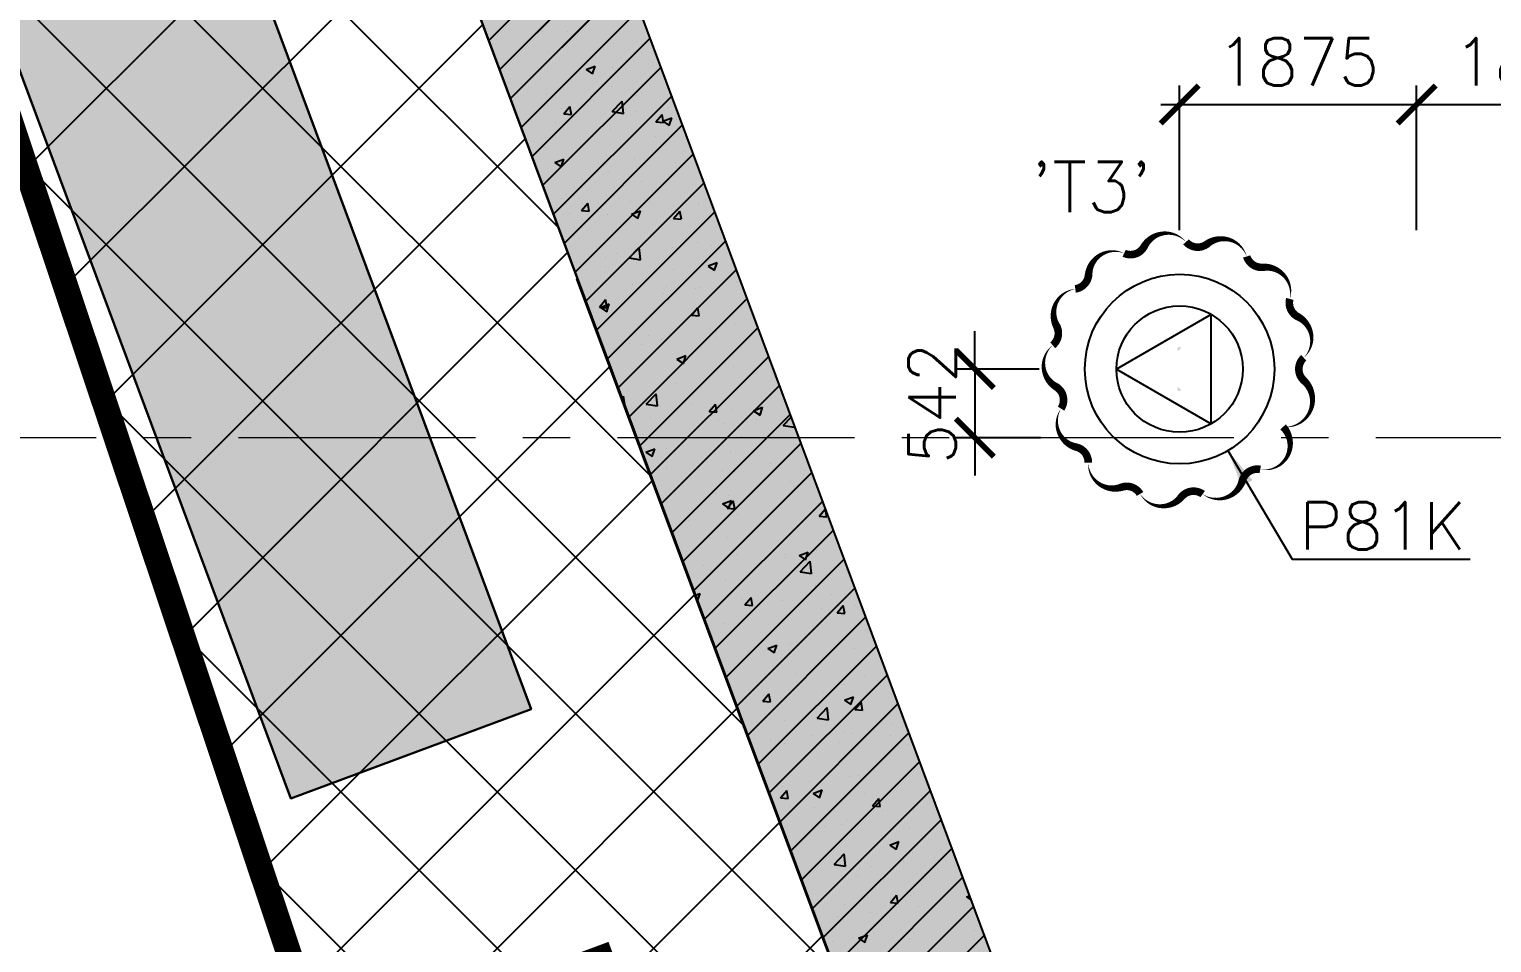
# Model space of a CAD drawing. Header units: millimetres. Extents: x -346728 to 1320345, y -537202 to -385966.
# Drawn here: x 128204 to 139777, y -443889 to -436659 of the extents above; entities that cross this region are included whole.
import ezdxf
from ezdxf.xclip import XClip

# ---------------------------------------------------------------- set-up
doc = ezdxf.new("R2010")
doc.units = ezdxf.units.MM
doc.header["$LTSCALE"] = 100
doc.header["$XCLIPFRAME"] = 2
doc.linetypes.add('DASHED2', pattern=[0.375, 0.25, -0.125])
doc.linetypes.add('X1326_GLB$0$CENTER', pattern=[2, 1.25, -0.25, 0.25, -0.25])
for name, color, linetype, lineweight in [('0 T KY HIEU', 7, 'Continuous', 9), ('0 T TEXT', 7, 'Continuous', 13), ('L.DUONG', 234, 'Continuous', 15), ('X1326_GLB$0$A-tim', 8, 'X1326_GLB$0$CENTER', 9)]:
    doc.layers.add(name, color=color, linetype=linetype, lineweight=lineweight)
for name, color, linetype in [('BO TRI DIEN CHIEU SANG', 8, 'Continuous'), ('hach', 253, 'Continuous'), ('PILE MARK', 8, 'Continuous'), ('PL', 3, 'Continuous'), ('PLT', 6, 'Continuous'), ('W2', 4, 'Continuous'), ('XR_1326_csPL$0$hach', 253, 'Continuous'), ('XR_1326_csPL$0$W2', 4, 'Continuous')]:
    doc.layers.add(name, color=color, linetype=linetype)
doc.layers.add('CL load', color=1, linetype='Continuous', plot=False)
doc.styles.add('simplex', font='simplex.shx')
doc.linetypes.add('FENCELINE2', pattern='A,0.25,-0.1,[132,ltypeshp.shx,S=0.1,R=0,X=-0.1,Y=0],-0.1,1', length=1.45)
doc.dimstyles.new('100', dxfattribs={"dimscale": 150, "dimtxt": 2.5, "dimasz": 2, "dimexe": 1, "dimexo": 1, "dimgap": 1, "dimtad": 1, "dimdec": 0, "dimzin": 0, "dimdsep": 46, "dimtxsty": 'simplex', "dimblk": 'ARCHTICK', "dimcen": 1, "dimdle": 1, "dimclrd": 256, "dimclre": 256, "dimclrt": 6, "dimadec": 0, "dimazin": 0, "dimtfac": 1, "dimtdec": 0, "dimtix": 1, "dimtmove": 2, "dimatfit": 3, "dimfxl": 1, "dimtolj": 1, "dimtzin": 0, "dimarcsym": 0})

# ---------------------------------------------------------------- blocks, each defined once
blk = doc.blocks.new('_ArchTick')
at = {"color": 0, "linetype": 'ByBlock', "const_width": 0.15}
blk.add_lwpolyline([(-0.5, -0.5), (0.5, 0.5)], dxfattribs=at)
blk = doc.blocks.new('*D313')
at = {"layer": 'CL load', "lineweight": -2, "transparency": 16777216}
for p, q in [((135686, -439349), (135686, -439049)), ((136196, -439349), (135536, -439349)), ((135686, -439349), (135686, -439892)), ((136207, -439892), (135536, -439892)), ((135686, -439892), (135686, -440192))]:
    blk.add_line(p, q, dxfattribs=at)
at = {"layer": 'DEFPOINTS', "color": 0, "transparency": 16777216}
for p in [(136346, -439349), (135686, -439892), (136357, -439892, 0)]:
    blk.add_point(p, dxfattribs=at)
at = {"layer": 'CL load', "lineweight": -2, "transparency": 16777216, "xscale": 300, "yscale": 300, "zscale": 300}
for p, rotation in [((135686, -439349), 270), ((135686, -439892), 90)]:
    blk.add_blockref('_ArchTick', p, dxfattribs=dict(at, rotation=rotation))
at = {"layer": 'CL load', "color": 6, "transparency": 16777216, "insert": (135348, -439620), "char_height": 375, "attachment_point": 5, "rotation": 90, "style": 'simplex'}
blk.add_mtext('\\A1;542', dxfattribs=at)
blk = doc.blocks.new('*D314')
at = {"layer": 'CL load', "lineweight": -2, "transparency": 16777216}
for p, q in [((137307, -438249), (137307, -437105)), ((139182, -438249), (139182, -437105)), ((137157, -437255), (139332, -437255))]:
    blk.add_line(p, q, dxfattribs=at)
at = {"layer": 'DEFPOINTS', "color": 0, "transparency": 16777216}
for p in [(139182, -437255), (137307, -438399, 0), (139182, -438399, 0)]:
    blk.add_point(p, dxfattribs=at)
at = {"layer": 'CL load', "lineweight": -2, "transparency": 16777216, "xscale": 300, "yscale": 300, "zscale": 300, "rotation": 180}
blk.add_blockref('_ArchTick', (137307, -437255), dxfattribs=at)
at = {"layer": 'CL load', "lineweight": -2, "transparency": 16777216, "xscale": 300, "yscale": 300, "zscale": 300}
blk.add_blockref('_ArchTick', (139182, -437255), dxfattribs=at)
at = {"layer": 'CL load', "color": 6, "transparency": 16777216, "insert": (138244, -436917), "char_height": 375, "attachment_point": 5, "style": 'simplex'}
blk.add_mtext('\\A1;1875', dxfattribs=at)
blk = doc.blocks.new('*D315')
at = {"layer": 'CL load', "lineweight": -2, "transparency": 16777216}
for p, q in [((139182, -438249), (139182, -437105)), ((141057, -438249), (141057, -437105)), ((139032, -437255), (141207, -437255))]:
    blk.add_line(p, q, dxfattribs=at)
at = {"layer": 'DEFPOINTS', "color": 0, "transparency": 16777216}
for p in [(141057, -437255), (139182, -438399), (141057, -438399, 0)]:
    blk.add_point(p, dxfattribs=at)
at = {"layer": 'CL load', "lineweight": -2, "transparency": 16777216, "xscale": 300, "yscale": 300, "zscale": 300, "rotation": 180}
blk.add_blockref('_ArchTick', (139182, -437255), dxfattribs=at)
at = {"layer": 'CL load', "lineweight": -2, "transparency": 16777216, "xscale": 300, "yscale": 300, "zscale": 300}
blk.add_blockref('_ArchTick', (141057, -437255), dxfattribs=at)
at = {"layer": 'CL load', "color": 6, "transparency": 16777216, "insert": (140119, -436917), "char_height": 375, "attachment_point": 5, "style": 'simplex'}
blk.add_mtext('\\A1;1875', dxfattribs=at)
blk = doc.blocks.new('LVL-KHUNGTEN')
blk.add_lwpolyline([(61072.9, 41092.8), (119123.5, 41092.8), (119123.5, 61.9), (61072.9, 61.9)], close=True)
blk = doc.blocks.new('mb duong hh')
at = {"layer": '0 T TEXT', "color": 8, "linetype": 'DASHED2', "ltscale": 300}
blk.add_lwpolyline([(75940, 34596), (80501, 41668), (80491, 88861), (75484, 93868), (-20031, 93860), (-33610, 75885), (-26182, 55955), (-6300, 2612), (0, 0)], close=True, dxfattribs=at)
blk = doc.blocks.new('MB HANG RAO TAM')
h = blk.add_hatch()
h.set_pattern_fill('ANSI37', color=8, scale=7000, style=0)
h.set_pattern_definition([(45, (527887.4, 631399.9), (-618.7184, 618.7184), []), (135, (527887.4, 631399.9), (-618.7184, -618.7184), [])])
h.paths.add_polyline_path([(89794, 74797), (94796, 69797), (94804, 22611), (90246, 15544), (52523, -1634), (34324, -9922), (14325, -19029), (8025, -16417), (-19267, 56832), (-5688, 74797), (41806, 74797), (65797, 74797)], flags=16)
h.paths.add_polyline_path([(-17293, 40146), (-15160, 40938), (-12777, 34516), (-15127, 33730), (-10493, 20001), (4784, -19373), (12548, -21453), (91490, 14752), (95488, 20874), (95620, 46027), (95770, 74597), (91825, 78101), (52350, 76926), (14008, 75822), (-9259, 75871), (-23844, 71027), (-24251, 60760)])
at = {"layer": '0 T KY HIEU'}
h = blk.add_hatch(color=256, dxfattribs=at)
h.set_gradient(color1=(0, 255, 255), tint=1, name='SPHERICAL')
h.paths.add_polyline_path([(-19903, 54154), (-15713, 42909), (-17614, 42201), (-21803, 53446)])
at = {"layer": '0 T KY HIEU', "linetype": 'ByBlock', "true_color": 0x047bfb}
for points in [[(-18739, 47285, -2.79063), (-18708, 47338), (-18533, 47404, -0.125559), (-18556, 47575, 1.726912), (-18646, 47034), (-18098, 47238, 2.465752), (-18501, 47415), (-18250, 47509, -2.79063), (-18191, 47489)], [(-18589, 47021), (-18460, 46675, 2.465942), (-18283, 47078), (-18190, 46827, -2.792193), (-18210, 46769), (-18339, 47115)]]:
    blk.add_hatch(color=150, dxfattribs=at).paths.add_polyline_path(points)
h = blk.add_hatch(color=150, dxfattribs=at)
h.paths.add_polyline_path([(-18972, 46681), (-18805, 46605), (-18871, 46858)])
h.paths.add_polyline_path([(-19139, 46758, -0.414208), (-18972, 46681), (-18871, 46858)])
h.paths.add_polyline_path([(-18871, 46858), (-18805, 46605), (-18513, 46714), (-18603, 46957)])
at = {"color": 7, "elevation": 7850}
blk.add_lwpolyline([(-19903, 54154), (-15713, 42909), (-17614, 42201), (-21803, 53446)], close=True, dxfattribs=at)
at = {"layer": 'BO TRI DIEN CHIEU SANG', "color": 7, "elevation": 7850}
blk.add_lwpolyline([(-15713, 42909), (-19903, 54154), (-21803, 53446), (-17614, 42201)], close=True, dxfattribs=at)
at = {"layer": 'L.DUONG', "color": 94, "linetype": 'FENCELINE2', "ltscale": 25, "const_width": 200, "elevation": 7850}
blk.add_lwpolyline([(-15198, 33706), (-12777, 34516), (-15160, 40938), (-17346, 40127), (-24251, 60760), (-23844, 71027), (-9259, 75871), (5427, 75795), (5898, 75797)], dxfattribs=at)
at = {"layer": 'XR_1326_csPL$0$W2', "color": 7, "ltscale": 0.5, "elevation": 0}
blk.add_lwpolyline([(8025, -16417), (14325, -19029), (90246, 15544), (94804, 22611), (94796, 69797), (89794, 74797), (-5688, 74797), (-19267, 56832)], close=True, dxfattribs=at)

msp = doc.modelspace()

# ---------------------------------------------------------------- hatches: boundary and pattern name
at = {"ltscale": 0.1}
h = msp.add_hatch(color=6, dxfattribs=at)
h.dxf.hatch_style = 1
h.paths.add_polyline_path([(137321.4, -439177.9), (137292.6, -439177.9), (137292.6, -439206.7)])
h.paths.add_polyline_path([(137292.6, -439491.5), (137292.6, -439520.3), (137321.4, -439520.3)])
at = {"layer": 'hach'}
h = msp.add_hatch(dxfattribs=at)
h.set_pattern_fill('ANSI31', color=256, scale=70)
h.set_pattern_definition([(45, (121918.56, -508591.22), (-157.15448, 157.15448), [])])
h.paths.add_polyline_path([(142200.7, -410142.2), (128621.2, -428107.5), (155914.1, -501359), (162214.1, -503970.9), (238136.4, -469396.6), (242695.2, -462329.4), (242687.2, -415142.7), (237685.1, -410142.2)])
h.paths.add_polyline_path([(142797.9, -411342.2), (129975.7, -428305.7), (156856.2, -500450.6), (162191.6, -502662.6), (237318.8, -468450.4), (241495.1, -461976.1), (241487, -415639.4), (237188.2, -411342.2)], flags=16)
h = msp.add_hatch(dxfattribs=at)
h.set_pattern_fill('AR-CONC', color=256, scale=4)
h.set_pattern_definition([(50, (121918.56, -508591.2), (728.7387, -63.7563), [76.2, -838.2]), (355, (121918.56, -508591.2), (-140.9737, 764.2274), [60.96, -670.5623]), (100.45144, (121979.3, -508596.54), (587.765, 700.471), [64.76, -712.361]), (46.1842, (121918.6, -508388), (1084.316, -168.1693), [114.3, -1257.3]), (96.63556, (122008.9, -508402), (949.6165, 989.7045), [97.14, -1068.5424]), (351.18415, (121918.6, -508388), (949.6165, 989.7045), [91.44, -1005.839]), (21, (122020.16, -508438.8), (606.4576, -409.0608), [76.2, -838.2]), (326, (122020.16, -508438.8), (247.208, 736.752), [60.96, -670.56]), (71.45144, (122070.7, -508472.9), (853.6657, 327.691), [64.76, -712.3598]), (37.5, (121918.56, -508591.22), (12.3544, 338.22016), [0, -662.432, 0, -680.72, 0, -673.1]), (7.5, (121918.56, -508591.22), (267.27865, 400.7223), [0, -388.112, 0, -647.192, 0, -256.54]), (327.5, (121692, -508591.22), (542.3624, -22.91498), [0, -254, 0, -792.48, 0, -1051.56]), (317.5, (121590.4, -508591.2), (592.5167, 101.706), [0, -330.2, 0, -526.288, 0, -746.76])])
h.paths.add_polyline_path([(142200.7, -410142.2), (128621.2, -428107.5), (155914.1, -501359), (162214.1, -503970.9), (238136.4, -469396.6), (242695.2, -462329.4), (242687.2, -415142.7), (237685.1, -410142.2)])
h.paths.add_polyline_path([(142797.9, -411342.2), (129975.7, -428305.7), (156856.2, -500450.6), (162191.6, -502662.6), (237318.8, -468450.4), (241495.1, -461976.1), (241487, -415639.4), (237188.2, -411342.2)], flags=16)

# ---------------------------------------------------------------- linework, layer by layer
at = {"color": 6, "elevation": -2718.3}
msp.add_lwpolyline([(138289, -439259.3, 0, 60, 0.5205671), (138242.3, -438934.8, 60, 60, -0.3534527), (138178.7, -438793.7, 0, 60, 0.5205671), (137966.3, -438543.4, 60, 60, -0.3534915), (137837.4, -438457.7, 0, 60, 0.5205671), (137524.6, -438358.8, 60, 60, -0.3944899), (137357.2, -438342.4, 0, 60, 0.520567), (137026.3, -438379.1, 60, 60, -0.3907151), (136868.1, -438432.6, 0, 60, 0.520567), (136586.8, -438601.4, 60, 60, -0.3534934), (136481.3, -438714.7, 0, 60, 0.5205671), (136332.8, -439007.4, 60, 60, -0.3571345), (136302.5, -439160.5, 0, 60, 0.520567), (136328.2, -439488.2, 60, 60, -0.4289707), (136368.5, -439662.1, 0, 60, 0.520567), (136489.2, -439966.9, 60, 60, -0.3534582), (136583.9, -440089.4, 0, 60, 0.520567), (136848.6, -440283.5, 60, 60, -0.3534893), (136993.9, -440336.9, 0, 60, 0.5205671), (137321.1, -440360.5, 60, 60, -0.3982747), (137489, -440338.6, 0, 60, 0.520567), (137803.6, -440230.1, 60, 60, -0.3869502), (137944.7, -440143, 0, 60, 0.7314349), (138125.3, -439806.7, 0, 60, 0.7206829), (138289.9, -439439.8, 60, 60, -0.4358983)], format="xyseb", close=True, dxfattribs=at)
at = {"layer": 'PL', "elevation": -1404.9}
msp.add_lwpolyline([(137557, -439782.1), (137557, -438916.1), (136807, -439349.1)], close=True, dxfattribs=at)
msp.add_lwpolyline([(137557, -439782.1), (137557, -438916.1), (136807, -439349.1)], close=True, dxfattribs=at)
at = {"layer": 'PL'}
for radius in [750, 750, 500, 500]:
    msp.add_circle((137307, -439349.1, -1404.9), radius, dxfattribs=at)
at = {"layer": 'W2', "ltscale": 0.5, "elevation": -1404.9}
for points in [[(142200.7, -410142.2), (128621.2, -428107.5), (155914.1, -501359), (162214.1, -503970.9), (238136.4, -469396.6), (242695.2, -462329.4), (242686.9, -415142.1), (237685.1, -410142.2)], [(142797.9, -411342.2), (129975.7, -428305.7), (156856.2, -500450.6), (162191.6, -502662.6), (237318.8, -468450.4), (241495.1, -461976.1), (241487, -415639.4), (237188.2, -411342.2)]]:
    msp.add_lwpolyline(points, close=True, dxfattribs=at)
at = {"layer": 'X1326_GLB$0$A-tim', "ltscale": 15}
msp.add_line((120859.5, -439891.6, -1404.9), (255546, -439891.6, -1404.9), dxfattribs=at)
at = {"layer": 'XR_1326_csPL$0$hach', "color": 250}
for p, q in [((131841.2, -436749.7, -1404.9), (132774.2, -435816.7, -1404.9)), ((131926.5, -436978.7, -1404.9), (132859.5, -436045.7, -1404.9)), ((132011.9, -437207.7, -1404.9), (132944.8, -436274.7, -1404.9)), ((132097.2, -437436.7, -1404.9), (133030.2, -436503.7, -1404.9)), ((132182.5, -437665.6, -1404.9), (133115.5, -436732.7, -1404.9)), ((132263.6, -436681.1, -1404.9), (132263.6, -436681.1, -1404.9)), ((132459.4, -436680.6, -1404.9), (132459.4, -436680.6, -1404.9)), ((131866.9, -436782.3, -1404.9), (131866.9, -436782.3, -1404.9)), ((132313.3, -436839.4, -1404.9), (132313.3, -436839.4, -1404.9)), ((132826.5, -436774.4, -1404.9), (132826.5, -436774.4, -1404.9)), ((132267.8, -437894.6, -1404.9), (133200.8, -436961.7, -1404.9)), ((132275.3, -436939.8, -1404.9), (132275.3, -436939.8, -1404.9)), ((132611.1, -436978.3, -1404.9), (132682.2, -436951, -1404.9)), ((132661.6, -437012.4, -1404.9), (132682.2, -436951, -1404.9)), ((132817.6, -436962.7, -1404.9), (132817.6, -436962.7, -1404.9)), ((131996.4, -437081.8, -1404.9), (131996.4, -437081.8, -1404.9)), ((132250.7, -437048.4, -1404.9), (132250.7, -437048.4, -1404.9)), ((132611, -436978.3, -1404.9), (132661.6, -437012.4, -1404.9)), ((132635.5, -436997.7, -1404.9), (132635.5, -436997.7, -1404.9)), ((132301, -437177.7, -1404.9), (132301, -437177.7, -1404.9)), ((132353.1, -438123.6, -1404.9), (133286.1, -437190.7, -1404.9)), ((132814.1, -437112.6, -1404.9), (132814.1, -437112.6, -1404.9)), ((133009.9, -437185.1, -1404.9), (133009.9, -437185.1, -1404.9)), ((132417.4, -437286.8, -1404.9), (132417.4, -437286.8, -1404.9)), ((132433.5, -437329.4, -1404.9), (132482.4, -437271, -1404.9)), ((132494.3, -437334.6, -1404.9), (132482.6, -437271, -1404.9)), ((132815.5, -437311.1, -1404.9), (132894.6, -437228.7, -1404.9)), ((132815.5, -437311.2, -1404.9), (132905.9, -437325.2, -1404.9)), ((132905.9, -437325.2, -1404.9), (132894.6, -437228.7, -1404.9)), ((133009.9, -437314, -1404.9), (133009.9, -437314, -1404.9)), ((133264.2, -437280.5, -1404.9), (133264.2, -437280.5, -1404.9)), ((132368.2, -437398.4, -1404.9), (132368.2, -437398.4, -1404.9)), ((132433.5, -437329.4, -1404.9), (132494.2, -437334.7, -1404.9)), ((132438.5, -438352.6, -1404.9), (133371.4, -437419.6, -1404.9)), ((133162.2, -437393.1, -1404.9), (133211.2, -437334.7, -1404.9)), ((133162.2, -437393.1, -1404.9), (133222.9, -437398.4, -1404.9)), ((133223.1, -437398.4, -1404.9), (133211.3, -437334.7, -1404.9)), ((133217.5, -437387.3, -1404.9), (133288.6, -437360, -1404.9)), ((133217.5, -437387.4, -1404.9), (133268, -437421.5, -1404.9)), ((133253.4, -437408.2, -1404.9), (133253.4, -437408.2, -1404.9)), ((133268, -437421.5, -1404.9), (133288.6, -437360.1, -1404.9)), ((133329.5, -437374.7, -1404.9), (133329.5, -437374.7, -1404.9)), ((132288.6, -437515.9, -1404.9), (132288.6, -437515.9, -1404.9)), ((132619.8, -437481.9, -1404.9), (132619.8, -437481.9, -1404.9)), ((132660.9, -437509.9, -1404.9), (132660.9, -437509.9, -1404.9)), ((132801.8, -437450.8, -1404.9), (132801.8, -437450.8, -1404.9)), ((133162.2, -437504.8, -1404.9), (133162.2, -437504.8, -1404.9)), ((132291.7, -437595.4, -1404.9), (132291.7, -437595.4, -1404.9)), ((132523.8, -438581.6, -1404.9), (133456.8, -437648.6, -1404.9)), ((132834, -437618.3, -1404.9), (132834, -437618.3, -1404.9)), ((133376.4, -437641.3, -1404.9), (133376.4, -437641.3, -1404.9)), ((133381.7, -437630.5, -1404.9), (133381.7, -437630.5, -1404.9)), ((132363.8, -437715, -1404.9), (132435, -437687.7, -1404.9)), ((132363.8, -437715.1, -1404.9), (132414.4, -437749.2, -1404.9)), ((132414.4, -437749.2, -1404.9), (132435, -437687.8, -1404.9)), ((132742.6, -437714.7, -1404.9), (132742.6, -437714.7, -1404.9)), ((132996.9, -437681.2, -1404.9), (132996.9, -437681.2, -1404.9)), ((133317.1, -437712.9, -1404.9), (133317.1, -437712.9, -1404.9)), ((132276.3, -437854.1, -1404.9), (132276.3, -437854.1, -1404.9)), ((132609.1, -438810.6, -1404.9), (133542.1, -437877.6, -1404.9)), ((132789.4, -437789, -1404.9), (132789.4, -437789, -1404.9)), ((133048.9, -437865.4, -1404.9), (133048.9, -437865.4, -1404.9)), ((132417.7, -437998.3, -1404.9), (132417.7, -437998.3, -1404.9)), ((132456.4, -437967.1, -1404.9), (132456.4, -437967.1, -1404.9)), ((132475.3, -438115.4, -1404.9), (132475.3, -438115.4, -1404.9)), ((132574.4, -438093.6, -1404.9), (132623.4, -438035.2, -1404.9)), ((132574.4, -438093.6, -1404.9), (132635.2, -438098.9, -1404.9)), ((132635.3, -438098.9, -1404.9), (132623.6, -438035.2, -1404.9)), ((132694.4, -439039.6, -1404.9), (133627.4, -438106.6, -1404.9)), ((132729.7, -438081.9, -1404.9), (132729.7, -438081.9, -1404.9)), ((132777.1, -438127.3, -1404.9), (132777.1, -438127.3, -1404.9)), ((132960, -438021.2, -1404.9), (132960, -438021.2, -1404.9)), ((132970.3, -438124.1, -1404.9), (133041.4, -438096.8, -1404.9)), ((132970.3, -438124.1, -1404.9), (133020.8, -438158.2, -1404.9)), ((133020.8, -438158.2, -1404.9), (133041.4, -438096.8, -1404.9)), ((133114.5, -438031.3, -1404.9), (133114.5, -438031.3, -1404.9)), ((133303.2, -438157.3, -1404.9), (133352.2, -438099, -1404.9)), ((133304.8, -438051.1, -1404.9), (133304.8, -438051.1, -1404.9)), ((133364, -438162.6, -1404.9), (133352.3, -438098.9, -1404.9)), ((133502.4, -438044.1, -1404.9), (133502.4, -438044.1, -1404.9)), ((133303.2, -438157.3, -1404.9), (133363.9, -438162.7, -1404.9)), ((132779.7, -439268.6, -1404.9), (133712.7, -438335.6, -1404.9)), ((133488.8, -438347.5, -1404.9), (133488.8, -438347.5, -1404.9)), ((132764.7, -438465.5, -1404.9), (132764.7, -438465.5, -1404.9)), ((132847.2, -438432, -1404.9), (132847.2, -438432, -1404.9)), ((132950.2, -438469, -1404.9), (133029.3, -438386.5, -1404.9)), ((132950.2, -438469.1, -1404.9), (133040.6, -438483.1, -1404.9)), ((133006.9, -438471.6, -1404.9), (133006.9, -438471.6, -1404.9)), ((133040.6, -438483, -1404.9), (133029.3, -438386.5, -1404.9)), ((133292.4, -438389.3, -1404.9), (133292.4, -438389.3, -1404.9)), ((133599.5, -438369.9, -1404.9), (133599.5, -438369.9, -1404.9)), ((132762.2, -438540.4, -1404.9), (132762.2, -438540.4, -1404.9)), ((132865.1, -439497.6, -1404.9), (133798, -438564.6, -1404.9)), ((133304.5, -438563.3, -1404.9), (133304.5, -438563.3, -1404.9)), ((133576.7, -438533.2, -1404.9), (133627.3, -438567.3, -1404.9)), ((133576.8, -438533.1, -1404.9), (133647.9, -438505.8, -1404.9)), ((133627.3, -438567.3, -1404.9), (133647.9, -438505.9, -1404.9)), ((132976.4, -438676.9, -1404.9), (132976.4, -438676.9, -1404.9)), ((133250.4, -438694.7, -1404.9), (133250.4, -438694.7, -1404.9)), ((133518.8, -438699.8, -1404.9), (133518.8, -438699.8, -1404.9)), ((133801.7, -438656, -1404.9), (133801.7, -438656, -1404.9)), ((132657.9, -438796.4, -1404.9), (132657.9, -438796.4, -1404.9)), ((132715.4, -438857.8, -1404.9), (132764.4, -438799.4, -1404.9)), ((132752.4, -438803.7, -1404.9), (132752.4, -438803.7, -1404.9)), ((132776.3, -438863.1, -1404.9), (132764.5, -438799.4, -1404.9)), ((132950.4, -439726.6, -1404.9), (133883.4, -438793.6, -1404.9)), ((133221.6, -438748.2, -1404.9), (133221.6, -438748.2, -1404.9)), ((133280.1, -438727.5, -1404.9), (133280.1, -438727.5, -1404.9)), ((133475.9, -438714.7, -1404.9), (133475.9, -438714.7, -1404.9)), ((132715.4, -438857.8, -1404.9), (132776.1, -438863.1, -1404.9)), ((132723.1, -438860.8, -1404.9), (132794.2, -438833.5, -1404.9)), ((132723.1, -438860.9, -1404.9), (132773.6, -438895, -1404.9)), ((132773.6, -438895, -1404.9), (132794.2, -438833.6, -1404.9)), ((133444.1, -438921.6, -1404.9), (133493.1, -438863.2, -1404.9)), ((133444.1, -438921.6, -1404.9), (133504.9, -438926.9, -1404.9)), ((133505, -438926.9, -1404.9), (133493.3, -438863.2, -1404.9)), ((133035.7, -439955.5, -1404.9), (133968.7, -439022.6, -1404.9)), ((133638.4, -439050.3, -1404.9), (133638.4, -439050.3, -1404.9)), ((133789.4, -438994.2, -1404.9), (133789.4, -438994.2, -1404.9)), ((132740, -439141.9, -1404.9), (132740, -439141.9, -1404.9)), ((132954.3, -439148.9, -1404.9), (132954.3, -439148.9, -1404.9)), ((133045.9, -439152, -1404.9), (133045.9, -439152, -1404.9)), ((133102.4, -439079.8, -1404.9), (133102.4, -439079.8, -1404.9)), ((133208.6, -439115.5, -1404.9), (133208.6, -439115.5, -1404.9)), ((133267.7, -439065.8, -1404.9), (133267.7, -439065.8, -1404.9)), ((133593.4, -439064.8, -1404.9), (133593.4, -439064.8, -1404.9)), ((133644.8, -439102.7, -1404.9), (133644.8, -439102.7, -1404.9)), ((133121, -440184.5, -1404.9), (134054, -439251.6, -1404.9)), ((133329.5, -439269.9, -1404.9), (133400.7, -439242.6, -1404.9)), ((133329.5, -439269.9, -1404.9), (133380.1, -439304, -1404.9)), ((133380.1, -439304, -1404.9), (133400.7, -439242.6, -1404.9)), ((133777, -439332.4, -1404.9), (133777, -439332.4, -1404.9)), ((133967.8, -439381, -1404.9), (133967.8, -439381, -1404.9)), ((132941.3, -439516.2, -1404.9), (132941.3, -439516.2, -1404.9)), ((133206.3, -440413.5, -1404.9), (134139.3, -439480.5, -1404.9)), ((133255.4, -439404, -1404.9), (133255.4, -439404, -1404.9)), ((133326.1, -439465.5, -1404.9), (133326.1, -439465.5, -1404.9)), ((132894.5, -439576.6, -1404.9), (132905.4, -439563.7, -1404.9)), ((132904.6, -439598.9, -1404.9), (132904.6, -439598.9, -1404.9)), ((132917.2, -439627.3, -1404.9), (132905.5, -439563.6, -1404.9)), ((132913.3, -439627, -1404.9), (132917.1, -439627.3, -1404.9)), ((133084.9, -439626.9, -1404.9), (133164, -439544.4, -1404.9)), ((133084.9, -439626.9, -1404.9), (133175.3, -439641, -1404.9)), ((133175.3, -439640.9, -1404.9), (133164, -439544.4, -1404.9)), ((133446.9, -439621.9, -1404.9), (133446.9, -439621.9, -1404.9)), ((133585.1, -439685.8, -1404.9), (133634.1, -439627.4, -1404.9)), ((133646, -439691.1, -1404.9), (133634.2, -439627.4, -1404.9)), ((133118.8, -439735.4, -1404.9), (133118.8, -439735.4, -1404.9)), ((133243, -439742.2, -1404.9), (133243, -439742.2, -1404.9)), ((133291.7, -440642.5, -1404.9), (134224.6, -439709.5, -1404.9)), ((133585.1, -439685.8, -1404.9), (133645.8, -439691.1, -1404.9)), ((133596.5, -439656.5, -1404.9), (133596.5, -439656.5, -1404.9)), ((133764.7, -439670.7, -1404.9), (133764.7, -439670.7, -1404.9)), ((133936, -439679, -1404.9), (134007.1, -439651.6, -1404.9)), ((133936, -439679, -1404.9), (133986.5, -439713.1, -1404.9)), ((133954.9, -439748.3, -1404.9), (133954.9, -439748.3, -1404.9)), ((133986.5, -439713.1, -1404.9), (134007.1, -439651.7, -1404.9)), ((133989.3, -439644.8, -1404.9), (133989.3, -439644.8, -1404.9)), ((134169.2, -439795.1, -1404.9), (134232.1, -439729.5, -1404.9)), ((133004, -439758.2, -1404.9), (133004, -439758.2, -1404.9)), ((133661.1, -439758.3, -1404.9), (133661.1, -439758.3, -1404.9)), ((133700.5, -439781.8, -1404.9), (133700.5, -439781.8, -1404.9)), ((134169.2, -439795.1, -1404.9), (134259.6, -439809.1, -1404.9)), ((134203.5, -439781.2, -1404.9), (134203.5, -439781.2, -1404.9)), ((134259.6, -439809.1, -1404.9), (134258.6, -439800.8, -1404.9)), ((133058.9, -439866.2, -1404.9), (133058.9, -439866.2, -1404.9)), ((133082.3, -440006.6, -1404.9), (133153.5, -439979.3, -1404.9)), ((133132.9, -440040.8, -1404.9), (133153.5, -439979.4, -1404.9)), ((133377, -440871.5, -1404.9), (134309.9, -439938.5, -1404.9)), ((133839.9, -439879.6, -1404.9), (133839.9, -439879.6, -1404.9)), ((134265.5, -439943.8, -1404.9), (134265.5, -439943.8, -1404.9)), ((133082.3, -440006.7, -1404.9), (133132.9, -440040.8, -1404.9)), ((133230.7, -440080.4, -1404.9), (133230.7, -440080.4, -1404.9)), ((133247.4, -439981.3, -1404.9), (133247.4, -439981.3, -1404.9)), ((133752.3, -440008.9, -1404.9), (133752.3, -440008.9, -1404.9)), ((133244.8, -440138.3, -1404.9), (133244.8, -440138.3, -1404.9)), ((133433.2, -440182.5, -1404.9), (133433.2, -440182.5, -1404.9)), ((133462.3, -441100.5, -1404.9), (134395.3, -440167.5, -1404.9)), ((133687.6, -440149, -1404.9), (133687.6, -440149, -1404.9)), ((133787.2, -440161.2, -1404.9), (133787.2, -440161.2, -1404.9)), ((134072.4, -440098.3, -1404.9), (134072.4, -440098.3, -1404.9)), ((134329.5, -440184.1, -1404.9), (134329.5, -440184.1, -1404.9)), ((134227.9, -440235.1, -1404.9), (134227.9, -440235.1, -1404.9)), ((134253.1, -440282.1, -1404.9), (134253.1, -440282.1, -1404.9)), ((133218.3, -440418.6, -1404.9), (133218.3, -440418.6, -1404.9)), ((133547.6, -441329.5, -1404.9), (134480.6, -440396.5, -1404.9)), ((133635.4, -440336.8, -1404.9), (133635.4, -440336.8, -1404.9)), ((133688.8, -440415.7, -1404.9), (133759.9, -440388.4, -1404.9)), ((133688.8, -440415.8, -1404.9), (133739.3, -440449.8, -1404.9)), ((133726.1, -440450, -1404.9), (133775.1, -440391.6, -1404.9)), ((133739.3, -440449.8, -1404.9), (133759.9, -440388.4, -1404.9)), ((133740, -440347.1, -1404.9), (133740, -440347.1, -1404.9)), ((133787, -440455.3, -1404.9), (133775.2, -440391.6, -1404.9)), ((134446.7, -440414.6, -1404.9), (134446.7, -440414.6, -1404.9)), ((133420.3, -440549.7, -1404.9), (133420.3, -440549.7, -1404.9)), ((133726.1, -440450, -1404.9), (133786.8, -440455.3, -1404.9)), ((133805.1, -440499.1, -1404.9), (133805.1, -440499.1, -1404.9)), ((134454.8, -440513.8, -1404.9), (134502.9, -440456.5, -1404.9)), ((134454.8, -440513.8, -1404.9), (134515.6, -440519.1, -1404.9)), ((134515.7, -440519.1, -1404.9), (134505.3, -440462.9, -1404.9)), ((133632.9, -441558.5, -1404.9), (134565.9, -440625.5, -1404.9)), ((134240.8, -440620.3, -1404.9), (134240.8, -440620.3, -1404.9)), ((133589.3, -440680.4, -1404.9), (133589.3, -440680.4, -1404.9)), ((133727.6, -440685.3, -1404.9), (133727.6, -440685.3, -1404.9)), ((134131.7, -440703.3, -1404.9), (134131.7, -440703.3, -1404.9)), ((134433.8, -440781.8, -1404.9), (134433.8, -440781.8, -1404.9)), ((133537.8, -440899.8, -1404.9), (133537.8, -440899.8, -1404.9)), ((133718.3, -441787.5, -1404.9), (134651.2, -440854.5, -1404.9)), ((133803.5, -440816.9, -1404.9), (133803.5, -440816.9, -1404.9)), ((134179.5, -440815.3, -1404.9), (134179.5, -440815.3, -1404.9)), ((134186, -440841.3, -1404.9), (134186, -440841.3, -1404.9)), ((134295.2, -440824.8, -1404.9), (134345.8, -440858.9, -1404.9)), ((134295.3, -440824.8, -1404.9), (134366.4, -440797.5, -1404.9)), ((134303.9, -440952.9, -1404.9), (134383, -440870.5, -1404.9)), ((134345.8, -440858.9, -1404.9), (134366.4, -440797.5, -1404.9)), ((134345.9, -440839.8, -1404.9), (134345.9, -440839.8, -1404.9)), ((134394.3, -440966.9, -1404.9), (134383.1, -440870.5, -1404.9)), ((133593.5, -440943, -1404.9), (133593.5, -440943, -1404.9)), ((134228.4, -440958.5, -1404.9), (134228.4, -440958.5, -1404.9)), ((134303.9, -440953, -1404.9), (134394.3, -440967, -1404.9)), ((133476.6, -441139, -1404.9), (133512.7, -441125.2, -1404.9)), ((133493.2, -441183.4, -1404.9), (133512.7, -441125.2, -1404.9)), ((133715.2, -441023.5, -1404.9), (133715.2, -441023.5, -1404.9)), ((133803.6, -442016.4, -1404.9), (134736.5, -441083.5, -1404.9)), ((134429.4, -441064.4, -1404.9), (134429.4, -441064.4, -1404.9)), ((134551.3, -441131.9, -1404.9), (134551.3, -441131.9, -1404.9)), ((133836.9, -441166.1, -1404.9), (133836.9, -441166.1, -1404.9)), ((133867.1, -441214.2, -1404.9), (133916, -441155.9, -1404.9)), ((133867.1, -441214.2, -1404.9), (133927.8, -441219.6, -1404.9)), ((133912.2, -441216, -1404.9), (133912.2, -441216, -1404.9)), ((133927.9, -441219.5, -1404.9), (133916.2, -441155.9, -1404.9)), ((133929.5, -441219.7, -1404.9), (133929.5, -441219.7, -1404.9)), ((134166.5, -441182.6, -1404.9), (134166.5, -441182.6, -1404.9)), ((134471.9, -441242.7, -1404.9), (134471.9, -441242.7, -1404.9)), ((134595.8, -441278, -1404.9), (134644.8, -441219.6, -1404.9)), ((134656.7, -441283.3, -1404.9), (134644.9, -441219.6, -1404.9)), ((134743.8, -441220.5, -1404.9), (134743.8, -441220.5, -1404.9)), ((133702.9, -441361.8, -1404.9), (133702.9, -441361.8, -1404.9)), ((133888.9, -442245.4, -1404.9), (134821.9, -441312.5, -1404.9)), ((134216.1, -441296.7, -1404.9), (134216.1, -441296.7, -1404.9)), ((134595.8, -441278, -1404.9), (134656.5, -441283.3, -1404.9)), ((134817.5, -441420, -1404.9), (134817.5, -441420, -1404.9)), ((133899.3, -441583.3, -1404.9), (133899.3, -441583.3, -1404.9)), ((133974.2, -442474.4, -1404.9), (134907.2, -441541.5, -1404.9)), ((134048, -441561.5, -1404.9), (134119.2, -441534.2, -1404.9)), ((134048, -441561.6, -1404.9), (134098.6, -441595.7, -1404.9)), ((134098.6, -441595.7, -1404.9), (134119.2, -441534.3, -1404.9)), ((134224.9, -441521.7, -1404.9), (134224.9, -441521.7, -1404.9)), ((134284, -441532.6, -1404.9), (134284, -441532.6, -1404.9)), ((134731.4, -441558.8, -1404.9), (134731.4, -441558.8, -1404.9)), ((133690.5, -441700, -1404.9), (133690.5, -441700, -1404.9)), ((134203.7, -441634.9, -1404.9), (134203.7, -441634.9, -1404.9)), ((133731.7, -441738.9, -1404.9), (133731.7, -441738.9, -1404.9)), ((134059.5, -442703.4, -1404.9), (134992.5, -441770.4, -1404.9)), ((134274, -441761.8, -1404.9), (134274, -441761.8, -1404.9)), ((134816.4, -441784.7, -1404.9), (134816.4, -441784.7, -1404.9)), ((134912.8, -441815.4, -1404.9), (134912.8, -441815.4, -1404.9)), ((133945.9, -441875.4, -1404.9), (133945.9, -441875.4, -1404.9)), ((134008, -441978.5, -1404.9), (134057, -441920.1, -1404.9)), ((134016.8, -441933.3, -1404.9), (134016.8, -441933.3, -1404.9)), ((134068.9, -441983.8, -1404.9), (134057.1, -441920.1, -1404.9)), ((134488.3, -441898.3, -1404.9), (134488.3, -441898.3, -1404.9)), ((134654.5, -441970.6, -1404.9), (134725.6, -441943.3, -1404.9)), ((134658.4, -441848.9, -1404.9), (134658.4, -441848.9, -1404.9)), ((134705, -442004.7, -1404.9), (134725.6, -441943.3, -1404.9)), ((134719.1, -441897, -1404.9), (134719.1, -441897, -1404.9)), ((135030.6, -441921.2, -1404.9), (135030.6, -441921.2, -1404.9)), ((134008, -441978.5, -1404.9), (134068.8, -441983.8, -1404.9)), ((134144.9, -442932.4, -1404.9), (135077.8, -441999.4, -1404.9)), ((134191.4, -441973.2, -1404.9), (134191.4, -441973.2, -1404.9)), ((134438.6, -442110.8, -1404.9), (134517.7, -442028.3, -1404.9)), ((134529, -442124.8, -1404.9), (134517.8, -442028.3, -1404.9)), ((134654.5, -441970.6, -1404.9), (134705, -442004.7, -1404.9)), ((134736.8, -442042.2, -1404.9), (134785.8, -441983.9, -1404.9)), ((134736.8, -442042.2, -1404.9), (134797.5, -442047.5, -1404.9)), ((134775.5, -442026.2, -1404.9), (134775.5, -442026.2, -1404.9)), ((134797.6, -442047.5, -1404.9), (134785.9, -441983.8, -1404.9)), ((134183, -442127.9, -1404.9), (134183, -442127.9, -1404.9)), ((134438.6, -442110.9, -1404.9), (134529, -442124.9, -1404.9)), ((135030.3, -442165.4, -1404.9), (135030.3, -442165.4, -1404.9)), ((134071.9, -442278.3, -1404.9), (134071.9, -442278.3, -1404.9)), ((134230.2, -443161.4, -1404.9), (135163.1, -442228.4, -1404.9)), ((134391.1, -442249.6, -1404.9), (134391.1, -442249.6, -1404.9)), ((134645.5, -442216.1, -1404.9), (134645.5, -442216.1, -1404.9)), ((134706.7, -442235.2, -1404.9), (134706.7, -442235.2, -1404.9)), ((135019, -442249.2, -1404.9), (135019, -442249.2, -1404.9)), ((134179, -442311.4, -1404.9), (134179, -442311.4, -1404.9)), ((134426.4, -442350.9, -1404.9), (134426.4, -442350.9, -1404.9)), ((134614.3, -442301.2, -1404.9), (134614.3, -442301.2, -1404.9)), ((135156.6, -442324.1, -1404.9), (135156.6, -442324.1, -1404.9)), ((134315.5, -443390.4, -1404.9), (135248.5, -442457.4, -1404.9)), ((135216, -442501.9, -1404.9), (135216, -442501.9, -1404.9)), ((134378.2, -442616.8, -1404.9), (134378.2, -442616.8, -1404.9)), ((134694.4, -442573.4, -1404.9), (134694.4, -442573.4, -1404.9)), ((134763, -442566.2, -1404.9), (134763, -442566.2, -1404.9)), ((134123.9, -442650.3, -1404.9), (134123.9, -442650.3, -1404.9)), ((134149, -442742.7, -1404.9), (134198, -442684.3, -1404.9)), ((134149, -442742.7, -1404.9), (134209.7, -442748, -1404.9)), ((134166.7, -442649.6, -1404.9), (134166.7, -442649.6, -1404.9)), ((134209.9, -442748, -1404.9), (134198.1, -442684.3, -1404.9)), ((134400.8, -443619.4, -1404.9), (135333.8, -442686.4, -1404.9)), ((134407.3, -442707.3, -1404.9), (134478.4, -442680, -1404.9)), ((134407.3, -442707.4, -1404.9), (134457.8, -442741.5, -1404.9)), ((134457.8, -442741.5, -1404.9), (134478.4, -442680.1, -1404.9)), ((134814.5, -442706.5, -1404.9), (134814.5, -442706.5, -1404.9)), ((134877.8, -442806.5, -1404.9), (134926.7, -442748.1, -1404.9)), ((134938.6, -442811.7, -1404.9), (134926.9, -442748.1, -1404.9)), ((134221.9, -442808.2, -1404.9), (134221.9, -442808.2, -1404.9)), ((134416.4, -442820.4, -1404.9), (134416.4, -442820.4, -1404.9)), ((134877.8, -442806.5, -1404.9), (134938.5, -442811.8, -1404.9)), ((134958.8, -442843.3, -1404.9), (134958.8, -442843.3, -1404.9)), ((135203.7, -442840.1, -1404.9), (135203.7, -442840.1, -1404.9)), ((135391.7, -442848.9, -1404.9), (135391.7, -442848.9, -1404.9)), ((134486.1, -443848.4, -1404.9), (135419.1, -442915.4, -1404.9)), ((134495.7, -442966.9, -1404.9), (134495.7, -442966.9, -1404.9)), ((134630.7, -442956.8, -1404.9), (134630.7, -442956.8, -1404.9)), ((134682, -442911.6, -1404.9), (134682, -442911.6, -1404.9)), ((135137.4, -442882.4, -1404.9), (135137.4, -442882.4, -1404.9)), ((135173, -442979.7, -1404.9), (135173, -442979.7, -1404.9)), ((135013.8, -443116.4, -1404.9), (135084.9, -443089.1, -1404.9)), ((135064.3, -443150.5, -1404.9), (135084.9, -443089.1, -1404.9)), ((134571.4, -444077.4, -1404.9), (135504.4, -443144.4, -1404.9)), ((134573.3, -443268.7, -1404.9), (134652.4, -443186.2, -1404.9)), ((134663.7, -443282.7, -1404.9), (134652.5, -443186.2, -1404.9)), ((135013.7, -443116.4, -1404.9), (135064.3, -443150.5, -1404.9)), ((135191.3, -443178.3, -1404.9), (135191.3, -443178.3, -1404.9)), ((135365, -443211, -1404.9), (135365, -443211, -1404.9)), ((135509.2, -443199, -1404.9), (135509.2, -443199, -1404.9)), ((134573.3, -443268.7, -1404.9), (134663.7, -443282.7, -1404.9)), ((134669.7, -443249.9, -1404.9), (134669.7, -443249.9, -1404.9)), ((134772.5, -443312.7, -1404.9), (134772.5, -443312.7, -1404.9)), ((134870.1, -443283.1, -1404.9), (134870.1, -443283.1, -1404.9)), ((135124.4, -443249.6, -1404.9), (135124.4, -443249.6, -1404.9)), ((134337.7, -443450, -1404.9), (134339, -443448.6, -1404.9)), ((134341, -443458.8, -1404.9), (134339.1, -443448.5, -1404.9)), ((134656.8, -444306.3, -1404.9), (135589.7, -443373.4, -1404.9)), ((134756.7, -443359.7, -1404.9), (134756.7, -443359.7, -1404.9)), ((135299, -443382.6, -1404.9), (135299, -443382.6, -1404.9)), ((135608.5, -443434.1, -1404.9), (135608.5, -443434.1, -1404.9)), ((135016, -443535.8, -1404.9), (135016, -443535.8, -1404.9)), ((135018.7, -443570.7, -1404.9), (135067.7, -443512.3, -1404.9)), ((135079.6, -443576, -1404.9), (135067.8, -443512.3, -1404.9)), ((135178.9, -443516.5, -1404.9), (135178.9, -443516.5, -1404.9)), ((135620.2, -443525.5, -1404.9), (135643.1, -443516.7, -1404.9)), ((135620.2, -443525.5, -1404.9), (135655.2, -443549.1, -1404.9)), ((134423.4, -443637.5, -1404.9), (134423.4, -443637.5, -1404.9)), ((134602.8, -443683.9, -1404.9), (134602.8, -443683.9, -1404.9)), ((134657.3, -443588.1, -1404.9), (134657.3, -443588.1, -1404.9)), ((134742.1, -444535.3, -1404.9), (135675.1, -443602.4, -1404.9)), ((134857.2, -443650.4, -1404.9), (134857.2, -443650.4, -1404.9)), ((135018.7, -443570.7, -1404.9), (135079.5, -443576, -1404.9)), ((135242, -443599.7, -1404.9), (135242, -443599.7, -1404.9)), ((135679.8, -443789.7, -1404.9), (135679.8, -443789.7, -1404.9)), ((134558.8, -443878.9, -1404.9), (134558.8, -443878.9, -1404.9)), ((134766.5, -443853.1, -1404.9), (134837.7, -443825.8, -1404.9)), ((134766.5, -443853.2, -1404.9), (134817.1, -443887.3, -1404.9)), ((134817.1, -443887.3, -1404.9), (134837.7, -443825.9, -1404.9)), ((134827.4, -444764.3, -1404.9), (135760.4, -443831.3, -1404.9)), ((135166.6, -443854.8, -1404.9), (135166.6, -443854.8, -1404.9))]:
    msp.add_line(p, q, dxfattribs=at)
at = {"layer": 'XR_1326_csPL$0$W2', "color": 7, "ltscale": 0.5}
for p, q in [((128621.2, -428107.5, -1404.9), (155914.1, -501359, -1404.9)), ((129975.7, -428305.7, -1404.9), (156856.2, -500450.6, -1404.9))]:
    msp.add_line(p, q, dxfattribs=at)

# ---------------------------------------------------------------- block references
at = {"extrusion": (0.00597, -2.28885e-18, 0.999982), "xscale": 3.385207865094198, "yscale": 3.385207865094198, "zscale": 3.385207865094198}
msp.add_blockref('LVL-KHUNGTEN', (-107243.5, -525073.6, -287.1), dxfattribs=at)
ref = msp.add_blockref('mb duong hh', (162214.1, -503978, 0))
XClip(ref).set_block_clipping_path([(-58962.6888090824, -15358.4345334051), (108047.3313388755, 114603.0144500207)])

# ---------------------------------------------------------------- texts
at = {"layer": 'PILE MARK', "color": 4, "style": 'simplex'}
msp.add_text('P81K', height=375, dxfattribs=at).set_placement((138255.6, -440777.1, -1404.9))
at = {"layer": 'PLT', "style": 'simplex'}
msp.add_text("'T3'", height=400, dxfattribs=at).set_placement((136129, -438108, -1404.9))

# ---------------------------------------------------------------- dimensions: what is measured, and where the dimension line sits
at = {"layer": 'CL load'}
for base, p1, p2, picture, middle in [((139182, -437254.6, -1404.9), (137307, -438399.1, -1404.9), (139182, -438399.1, -1404.9), '*D314', (138244.5, -436917.1, -1404.9)), ((141057, -437254.6, -1404.9), (139182, -438399.1, -1404.9), (141057, -438399.1, -1404.9), '*D315', (140119.5, -436917.1, -1404.9))]:
    dim = msp.add_linear_dim(base=base, p1=p1, p2=p2, dimstyle='100', dxfattribs=at)
    dim.commit()
    dim.dimension.update_dxf_attribs({"geometry": picture, "text_midpoint": middle})
dim = msp.add_linear_dim(base=(135685.804, -439891.5712, -1404.9494), p1=(136346.3805, -439349.0838, -1404.9494), p2=(136356.9569, -439891.5712, -1404.9494), angle=90, dimstyle='100', dxfattribs=at)
dim.commit()
dim.dimension.update_dxf_attribs({"geometry": '*D313', "text_midpoint": (135348.304, -439620.3275, -1404.9494)})

# ---------------------------------------------------------------- leaders
at = {"layer": 'PILE MARK'}
msp.add_leader([(137689, -439994.5, -1404.9), (138198.3, -440854.7, -1404.9), (139605.5, -440854.7, -1404.9)], dimstyle='100', override={"dimgap": 1, "dimtad": 0}, dxfattribs=at)

# ---------------------------------------------------------------- next in the draw order: block references
msp.add_blockref('MB HANG RAO TAM', (147888.6, -484948.9, 0))

doc.saveas('drawing.dxf')
